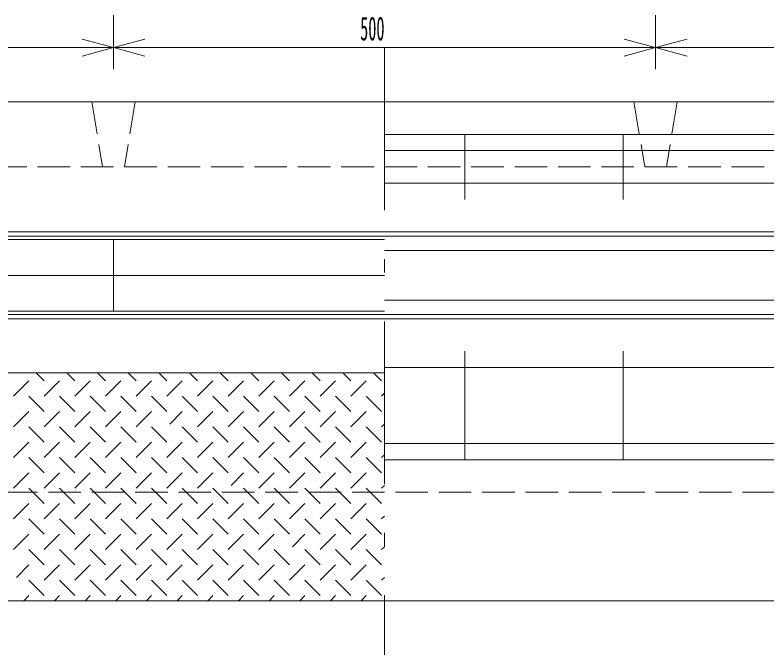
# Model space of a CAD drawing. Units: millimetres, scale not verified. Extents: x -25 to 3930, y 10 to 2860.
# Drawn here: x 2264 to 2958, y 1060 to 1650 of the extents above; entities that cross this region are included whole.
import ezdxf
from ezdxf.enums import TextEntityAlignment as Align

# ---------------------------------------------------------------- set-up
doc = ezdxf.new("R2010")
doc.units = ezdxf.units.MM
doc.header["$LTSCALE"] = 5
doc.linetypes.add('USER1', pattern=[50.5, 30, -9, 2.5, -9])
doc.linetypes.add('USER2', pattern=[8, 6, -2])
for name, color, linetype, lineweight in [('1', 7, 'Continuous', 18), ('17', 7, 'Continuous', 18), ('18', 7, 'Continuous', 18)]:
    doc.layers.add(name, color=color, linetype=linetype, lineweight=lineweight)
doc.styles.add('ＭＳ ゴシック', font='')
doc.styles.get('ＭＳ ゴシック').set_extended_font_data('MS Gothic')

msp = doc.modelspace()

# ---------------------------------------------------------------- linework, layer by layer
at = {"layer": '1'}
for p, q in [((2355, 1650), (2355, 1600)), ((2355, 1650), (2355, 1600)), ((2855, 1650), (2855, 1600)), ((2855, 1650), (2855, 1600)), ((2355, 1620), (2326.022, 1627.765)), ((2355, 1620), (2383.978, 1627.765)), ((2855, 1620), (2826.022, 1627.765)), ((2855, 1620), (2883.978, 1627.765)), ((1855, 1620), (2355, 1620)), ((2355, 1620), (2326.022, 1612.235)), ((2355, 1620), (2855, 1620)), ((2355, 1620), (2383.978, 1612.235)), ((2855, 1620), (2826.022, 1612.235)), ((2855, 1620), (3355, 1620)), ((2855, 1620), (2883.978, 1612.235)), ((1605, 1570), (3605, 1570)), ((1605, 1450), (3605, 1450)), ((1605, 1446), (2605, 1446)), ((1605, 1443), (2605, 1443)), ((2355, 1377), (2355, 1443)), ((2605, 1446), (3605, 1446)), ((2605, 1433), (3605, 1433)), ((1605, 1410), (2605, 1410)), ((3605, 1387), (2605, 1387)), ((2605, 1377), (1605, 1377)), ((2605, 1374), (1605, 1374)), ((3605, 1374), (2605, 1374)), ((3605, 1370), (1605, 1370)), ((1605, 1320), (2605, 1320)), ((2283.823, 1320), (2291.167, 1312.655)), ((2319.451, 1312.655), (2312.107, 1320)), ((2340.391, 1320), (2347.736, 1312.655)), ((2368.675, 1320), (2376.02, 1312.655)), ((2396.96, 1320), (2404.304, 1312.655)), ((2425.244, 1320), (2432.588, 1312.655)), ((2453.528, 1320), (2460.873, 1312.655)), ((2481.812, 1320), (2489.157, 1312.655)), ((2510.097, 1320), (2517.441, 1312.655)), ((2545.725, 1312.655), (2538.381, 1320)), ((2566.665, 1320), (2574.01, 1312.655)), ((2594.95, 1320), (2602.294, 1312.655)), ((2262.883, 1298.513), (2277.025, 1312.655)), ((2291.167, 1298.513), (2305.309, 1312.655)), ((2319.451, 1298.513), (2333.593, 1312.655)), ((2347.736, 1298.513), (2361.878, 1312.655)), ((2376.02, 1298.513), (2390.162, 1312.655)), ((2404.304, 1298.513), (2418.446, 1312.655)), ((2432.588, 1298.513), (2446.731, 1312.655)), ((2460.873, 1298.513), (2475.015, 1312.655)), ((2489.157, 1298.513), (2503.299, 1312.655)), ((2517.441, 1298.513), (2531.583, 1312.655)), ((2545.725, 1298.513), (2559.868, 1312.655)), ((2574.01, 1298.513), (2588.152, 1312.655)), ((2291.167, 1284.371), (2277.025, 1298.513)), ((2305.309, 1298.513), (2319.451, 1284.371)), ((2333.593, 1298.513), (2347.736, 1284.371)), ((2361.878, 1298.513), (2376.02, 1284.371)), ((2390.162, 1298.513), (2404.304, 1284.371)), ((2418.446, 1298.513), (2432.588, 1284.371)), ((2446.731, 1298.513), (2460.873, 1284.371)), ((2475.015, 1298.513), (2489.157, 1284.371)), ((2517.441, 1284.371), (2503.299, 1298.513)), ((2531.583, 1298.513), (2545.725, 1284.371)), ((2559.868, 1298.513), (2574.01, 1284.371)), ((2588.152, 1298.513), (2602.294, 1284.371)), ((2602.294, 1298.513), (2605, 1301.219)), ((2262.883, 1270.229), (2277.025, 1284.371)), ((2291.167, 1270.229), (2305.309, 1284.371)), ((2319.451, 1270.229), (2333.593, 1284.371)), ((2347.736, 1270.229), (2361.878, 1284.371)), ((2376.02, 1270.229), (2390.162, 1284.371)), ((2406.931, 1272.856), (2418.446, 1284.371)), ((2432.588, 1270.229), (2446.731, 1284.371)), ((2460.873, 1270.229), (2475.015, 1284.371)), ((2489.157, 1270.229), (2503.299, 1284.371)), ((2517.441, 1270.229), (2531.583, 1284.371)), ((2545.725, 1270.229), (2559.868, 1284.371)), ((2574.01, 1270.229), (2588.152, 1284.371)), ((2277.025, 1270.229), (2291.167, 1256.087)), ((2305.309, 1270.229), (2319.451, 1256.087)), ((2333.593, 1270.229), (2347.736, 1256.087)), ((2376.02, 1256.087), (2361.878, 1270.229)), ((2390.162, 1270.229), (2404.304, 1256.087)), ((2418.446, 1270.229), (2432.588, 1256.087)), ((2446.731, 1270.229), (2460.873, 1256.087)), ((2475.015, 1270.229), (2489.157, 1256.087)), ((2503.299, 1270.229), (2517.441, 1256.087)), ((2531.583, 1270.229), (2545.725, 1256.087)), ((2559.868, 1270.229), (2574.01, 1256.087)), ((2602.294, 1256.087), (2588.152, 1270.229)), ((2602.294, 1270.229), (2605, 1272.935)), ((2262.883, 1241.945), (2277.025, 1256.087)), ((2291.167, 1241.945), (2305.309, 1256.087)), ((2319.451, 1241.945), (2333.593, 1256.087)), ((2347.736, 1241.945), (2361.878, 1256.087)), ((2376.02, 1241.945), (2390.162, 1256.087)), ((2404.304, 1241.945), (2418.446, 1256.087)), ((2432.588, 1241.945), (2446.731, 1256.087)), ((2460.873, 1241.945), (2475.015, 1256.087)), ((2489.157, 1241.945), (2503.299, 1256.087)), ((2517.441, 1241.945), (2531.583, 1256.087)), ((2545.725, 1241.945), (2559.868, 1256.087)), ((2574.01, 1241.945), (2588.152, 1256.087)), ((2277.025, 1241.945), (2291.167, 1227.803)), ((2305.309, 1241.945), (2319.451, 1227.803)), ((2347.736, 1227.803), (2333.593, 1241.945)), ((2361.878, 1241.945), (2376.02, 1227.803)), ((2390.162, 1241.945), (2404.304, 1227.803)), ((2418.446, 1241.945), (2432.588, 1227.803)), ((2446.731, 1241.945), (2460.873, 1227.803)), ((2475.015, 1241.945), (2489.157, 1227.803)), ((2503.299, 1241.945), (2517.441, 1227.803)), ((2531.583, 1241.945), (2545.725, 1227.803)), ((2574.01, 1227.803), (2559.868, 1241.945)), ((2588.152, 1241.945), (2602.294, 1227.803)), ((2602.294, 1241.945), (2605, 1244.651)), ((2262.883, 1213.661), (2277.025, 1227.803)), ((2291.167, 1213.661), (2305.309, 1227.803)), ((2319.451, 1213.661), (2333.593, 1227.803)), ((2347.736, 1213.661), (2361.878, 1227.803)), ((2376.02, 1213.661), (2390.162, 1227.803)), ((2404.304, 1213.661), (2418.446, 1227.803)), ((2432.588, 1213.661), (2446.731, 1227.803)), ((2463.499, 1216.287), (2475.015, 1227.803)), ((2489.157, 1213.661), (2503.299, 1227.803)), ((2517.441, 1213.661), (2531.583, 1227.803)), ((2545.725, 1213.661), (2559.868, 1227.803)), ((2574.01, 1213.661), (2588.152, 1227.803)), ((2277.025, 1213.661), (2291.167, 1199.518)), ((2319.451, 1199.518), (2305.309, 1213.661)), ((2333.593, 1213.661), (2347.736, 1199.518)), ((2361.878, 1213.661), (2376.02, 1199.518)), ((2390.162, 1213.661), (2404.304, 1199.518)), ((2432.588, 1199.518), (2418.446, 1213.661)), ((2446.731, 1213.661), (2460.873, 1199.518)), ((2475.015, 1213.661), (2489.157, 1199.518)), ((2503.299, 1213.661), (2517.441, 1199.518)), ((2531.583, 1213.661), (2545.725, 1199.518)), ((2559.868, 1213.661), (2574.01, 1199.518)), ((2588.152, 1213.661), (2602.294, 1199.518)), ((2602.294, 1213.661), (2605, 1216.366)), ((2262.883, 1185.376), (2277.025, 1199.518)), ((2291.167, 1185.376), (2305.309, 1199.518)), ((2319.451, 1185.376), (2333.593, 1199.518)), ((2347.736, 1185.376), (2361.878, 1199.518)), ((2376.02, 1185.376), (2390.162, 1199.518)), ((2404.304, 1185.376), (2418.446, 1199.518)), ((2432.588, 1185.376), (2446.731, 1199.518)), ((2460.873, 1185.376), (2475.015, 1199.518)), ((2489.157, 1185.376), (2503.299, 1199.518)), ((2517.441, 1185.376), (2531.583, 1199.518)), ((2545.725, 1185.376), (2559.868, 1199.518)), ((2574.01, 1185.376), (2588.152, 1199.518)), ((2602.294, 1185.376), (2605, 1188.082)), ((2277.025, 1185.376), (2291.167, 1171.234)), ((2305.309, 1185.376), (2319.451, 1171.234)), ((2333.593, 1185.376), (2347.736, 1171.234)), ((2361.878, 1185.376), (2376.02, 1171.234)), ((2404.304, 1171.234), (2390.162, 1185.376)), ((2418.446, 1185.376), (2432.588, 1171.234)), ((2446.731, 1185.376), (2460.873, 1171.234)), ((2475.015, 1185.376), (2489.157, 1171.234)), ((2503.299, 1185.376), (2517.441, 1171.234)), ((2531.583, 1185.376), (2545.725, 1171.234)), ((2559.868, 1185.376), (2574.01, 1171.234)), ((2588.152, 1185.376), (2602.294, 1171.234)), ((2262.883, 1157.092), (2277.025, 1171.234)), ((2291.167, 1157.092), (2305.309, 1171.234)), ((2319.451, 1157.092), (2333.593, 1171.234)), ((2347.736, 1157.092), (2361.878, 1171.234)), ((2376.02, 1157.092), (2390.162, 1171.234)), ((2404.304, 1157.092), (2418.446, 1171.234)), ((2432.588, 1157.092), (2446.731, 1171.234)), ((2460.873, 1157.092), (2475.015, 1171.234)), ((2489.157, 1157.092), (2503.299, 1171.234)), ((2520.068, 1159.719), (2531.583, 1171.234)), ((2545.726, 1157.092), (2559.868, 1171.234)), ((2574.01, 1157.092), (2588.152, 1171.234)), ((2602.294, 1157.092), (2605, 1159.798)), ((2277.025, 1157.092), (2291.167, 1142.95)), ((2305.309, 1157.092), (2319.451, 1142.95)), ((2333.593, 1157.092), (2347.736, 1142.95)), ((2376.02, 1142.95), (2361.878, 1157.092)), ((2390.162, 1157.092), (2404.304, 1142.95)), ((2418.446, 1157.092), (2432.588, 1142.95)), ((2446.731, 1157.092), (2460.873, 1142.95)), ((2489.157, 1142.95), (2475.015, 1157.092)), ((2503.299, 1157.092), (2517.441, 1142.95)), ((2531.583, 1157.092), (2545.726, 1142.95)), ((2559.868, 1157.092), (2574.01, 1142.95)), ((2588.152, 1157.092), (2602.294, 1142.95)), ((2265.51, 1131.434), (2277.025, 1142.95)), ((2291.167, 1128.808), (2305.309, 1142.95)), ((2319.451, 1128.808), (2333.593, 1142.95)), ((2347.736, 1128.808), (2361.878, 1142.95)), ((2376.02, 1128.808), (2390.162, 1142.95)), ((2404.304, 1128.808), (2418.446, 1142.95)), ((2432.588, 1128.808), (2446.731, 1142.95)), ((2460.873, 1128.808), (2475.015, 1142.95)), ((2489.157, 1128.808), (2503.299, 1142.95)), ((2517.441, 1128.808), (2531.583, 1142.95)), ((2545.726, 1128.808), (2559.868, 1142.95)), ((2574.01, 1128.808), (2588.152, 1142.95)), ((2602.294, 1128.808), (2605, 1131.514)), ((2277.025, 1128.808), (2291.167, 1114.666)), ((2305.309, 1128.808), (2319.451, 1114.666)), ((2333.593, 1128.808), (2347.736, 1114.666)), ((2361.878, 1128.808), (2376.02, 1114.666)), ((2390.162, 1128.808), (2404.304, 1114.666)), ((2418.446, 1128.808), (2432.588, 1114.666)), ((2460.873, 1114.666), (2446.731, 1128.808)), ((2475.015, 1128.808), (2489.157, 1114.666)), ((2503.299, 1128.808), (2517.441, 1114.666)), ((2531.583, 1128.808), (2545.726, 1114.666)), ((2559.868, 1128.808), (2574.01, 1114.666)), ((2588.152, 1128.808), (2602.294, 1114.666)), ((1605, 1110), (3605, 1110)), ((2272.359, 1110), (2277.025, 1114.666)), ((2300.644, 1110), (2305.309, 1114.666)), ((2328.928, 1110), (2333.593, 1114.666)), ((2357.212, 1110), (2361.878, 1114.666)), ((2385.496, 1110), (2390.162, 1114.666)), ((2413.781, 1110), (2418.446, 1114.666)), ((2442.065, 1110), (2446.731, 1114.666)), ((2470.349, 1110), (2475.015, 1114.666)), ((2498.634, 1110), (2503.299, 1114.666)), ((2526.918, 1110), (2531.583, 1114.666)), ((2555.202, 1110), (2559.868, 1114.666)), ((2583.486, 1110), (2588.152, 1114.666))]:
    msp.add_line(p, q, dxfattribs=at)
at = {"layer": '1', "linetype": 'USER1'}
msp.add_line((2605, 1620), (2605, 1060), dxfattribs=at)
at = {"layer": '1', "linetype": 'USER2'}
for p, q in [((2335, 1570), (2345, 1510)), ((2375, 1570), (2365, 1510)), ((2835, 1570), (2845, 1510)), ((2875, 1570), (2865, 1510)), ((1605, 1510), (3605, 1510)), ((3605, 1210), (1605, 1210))]:
    msp.add_line(p, q, dxfattribs=at)
at = {"layer": '17'}
for p, q in [((2679, 1480), (2679, 1540)), ((2825, 1480), (2825, 1540)), ((2679, 1340), (2679, 1240)), ((2825, 1340), (2825, 1240))]:
    msp.add_line(p, q, dxfattribs=at)
at = {"layer": '18'}
for p, q in [((2605, 1540), (3580, 1540)), ((2605, 1525), (3580, 1525)), ((2605, 1495), (3580, 1495)), ((2605, 1325), (3580, 1325)), ((2605, 1255), (3580, 1255)), ((2605, 1240), (3580, 1240))]:
    msp.add_line(p, q, dxfattribs=at)

# ---------------------------------------------------------------- texts
at = {"layer": '1', "style": 'ＭＳ ゴシック', "width": 0.5}
msp.add_text('500', height=21.99, dxfattribs=at).set_placement((2582.5, 1620), align=Align.BOTTOM_LEFT)

doc.saveas('drawing.dxf')
